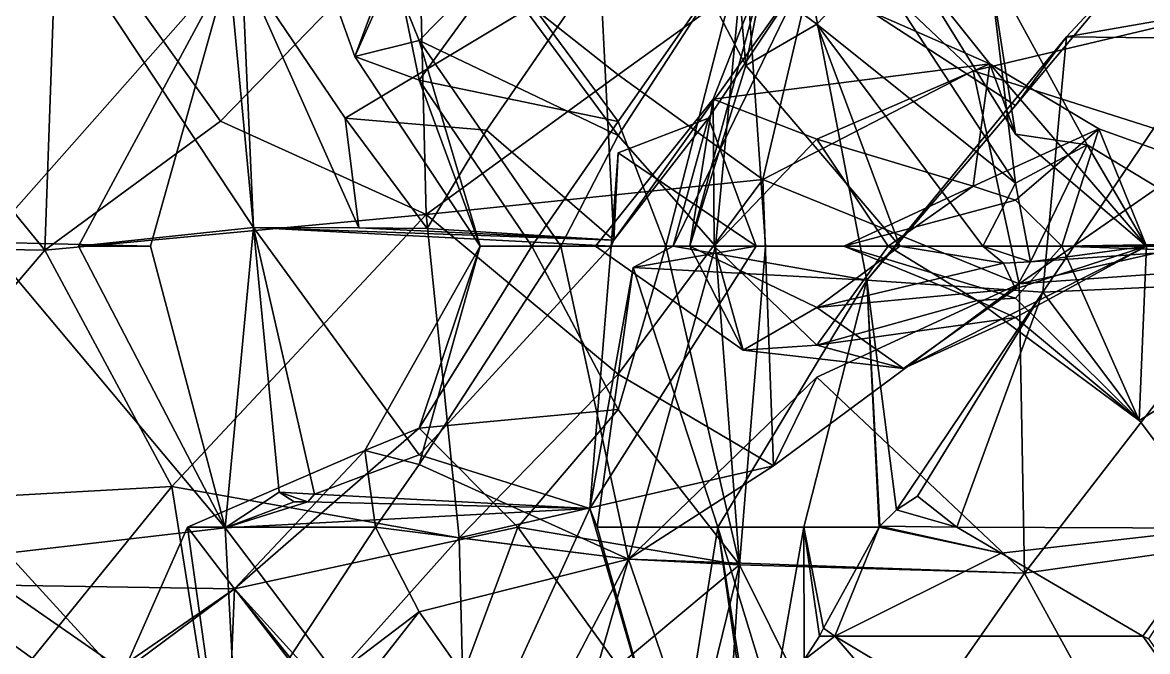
# Model space of a CAD drawing. Extents: x 290083 to 295691, y 4553739 to 4561622.
# Drawn here: x 291684.4 to 291755.7, y 4554070.4 to 4554110.2 of the extents above; entities that cross this region are included whole.
import ezdxf

# ---------------------------------------------------------------- set-up
doc = ezdxf.new("R2010")
doc.units = 0
doc.layers.add('Au_ppm_Pref_-_0_3', color=7, linetype='CONTINUOUS')

msp = doc.modelspace()

# ---------------------------------------------------------------- linework, layer by layer
at = {"layer": 'Au_ppm_Pref_-_0_3'}
for points in [[(291671.638, 4554113.153, 1835.476), (291685.787, 4554095.816, 1834.577), (291686.599, 4554118.479, 1830.605)], [(291686.599, 4554118.479, 1830.605), (291685.787, 4554095.816, 1834.577), (291696.921, 4554103.995, 1831.955)], [(291709.486, 4554116.922, 1830.226), (291686.599, 4554118.479, 1830.605), (291696.921, 4554103.995, 1831.955)], [(291709.486, 4554116.922, 1830.226), (291696.921, 4554103.995, 1831.955), (291709.947, 4554098.067, 1836)], [(291709.486, 4554116.922, 1830.226), (291709.947, 4554098.067, 1836), (291722.12, 4554106.933, 1832.934)], [(291709.486, 4554116.922, 1830.226), (291722.12, 4554106.933, 1832.934), (291735.058, 4554116.257, 1829.519)], [(291731.297, 4554100.288, 1836.762), (291735.058, 4554116.257, 1829.519), (291722.12, 4554106.933, 1832.934)], [(291735.058, 4554116.257, 1829.519), (291731.297, 4554100.288, 1836.762), (291744.636, 4554107.189, 1834.284)], [(291735.058, 4554116.257, 1829.519), (291744.636, 4554107.189, 1834.284), (291758.117, 4554110.361, 1829.191)], [(291714.192, 4554113.885, 1850.867), (291730.143, 4554115.438, 1853.61), (291722.12, 4554103.082, 1850.731)], [(291714.807, 4554113.885, 1855.562), (291722.12, 4554103.968, 1855.703), (291730.143, 4554115.438, 1853.61)], [(291722.12, 4554103.968, 1855.703), (291725.158, 4554096.067, 1854.501), (291730.143, 4554115.438, 1853.61)], [(291730.143, 4554115.438, 1853.61), (291728.295, 4554096.067, 1850.158), (291722.12, 4554103.082, 1850.731)], [(291730.143, 4554115.438, 1853.61), (291725.158, 4554096.067, 1854.501), (291731.463, 4554096.067, 1853.069)], [(291730.143, 4554115.438, 1853.61), (291731.463, 4554096.067, 1853.069), (291728.295, 4554096.067, 1850.158)], [(291697.456, 4554113.77, 1882.608), (291682.033, 4554096.307, 1881.028), (291678.609, 4554113.885, 1879.52)], [(291697.456, 4554113.77, 1882.608), (291692.477, 4554096.067, 1878.922), (291682.033, 4554096.307, 1881.028)], [(291687.92, 4554096.067, 1882.766), (291697.456, 4554113.77, 1882.608), (291699.023, 4554097.245, 1888.107)], [(291697.456, 4554113.77, 1882.608), (291687.92, 4554096.067, 1882.766), (291692.477, 4554096.067, 1878.922)], [(291699.023, 4554097.245, 1888.107), (291688.017, 4554113.885, 1888.705), (291698.281, 4554113.885, 1894.004)], [(291688.017, 4554113.885, 1888.705), (291699.023, 4554097.245, 1888.107), (291697.456, 4554113.77, 1882.608)], [(291698.281, 4554113.885, 1894.004), (291704.826, 4554104.181, 1894.153), (291705.694, 4554097.229, 1892.018)], [(291698.281, 4554113.885, 1894.004), (291705.694, 4554097.229, 1892.018), (291699.023, 4554097.245, 1888.107)], [(291698.281, 4554113.885, 1894.004), (291720.968, 4554113.885, 1894.102), (291704.826, 4554104.181, 1894.153)], [(291708.008, 4554113.885, 1853.782), (291703.362, 4554113.885, 1853.069), (291705.428, 4554108.097, 1853.069)], [(291703.362, 4554113.885, 1853.069), (291707.584, 4554113.885, 1852.156), (291705.428, 4554108.097, 1853.069)], [(291704.826, 4554104.181, 1894.153), (291720.968, 4554113.885, 1894.102), (291713.784, 4554103.427, 1894.201)], [(291708.008, 4554113.885, 1853.782), (291705.428, 4554108.097, 1853.069), (291709.521, 4554106.584, 1855.503)], [(291705.428, 4554108.097, 1853.069), (291707.584, 4554113.885, 1852.156), (291709.521, 4554109.102, 1851.475)], [(291714.192, 4554113.885, 1850.867), (291709.521, 4554109.102, 1851.475), (291707.584, 4554113.885, 1852.156)], [(291714.807, 4554113.885, 1855.562), (291708.008, 4554113.885, 1853.782), (291709.521, 4554106.584, 1855.503)], [(291722.12, 4554103.968, 1855.703), (291714.807, 4554113.885, 1855.562), (291709.521, 4554106.584, 1855.503)], [(291709.521, 4554109.102, 1851.475), (291714.192, 4554113.885, 1850.867), (291722.12, 4554103.082, 1850.731)], [(291713.784, 4554103.427, 1894.201), (291720.968, 4554113.885, 1894.102), (291721.856, 4554096.44, 1888.705)], [(291734.097, 4554113.589, 1889.577), (291721.856, 4554096.44, 1888.705), (291720.968, 4554113.885, 1894.102)], [(291734.097, 4554113.589, 1889.577), (291727.859, 4554104.184, 1888.705), (291721.856, 4554096.44, 1888.705)], [(291734.097, 4554113.589, 1889.577), (291737.889, 4554093.901, 1893.668), (291725.62, 4554096.067, 1888.705)], [(291734.097, 4554113.589, 1889.577), (291725.62, 4554096.067, 1888.705), (291727.859, 4554104.184, 1888.705)], [(291731.488, 4554113.885, 1866.471), (291730.211, 4554107.509, 1864.948), (291726.674, 4554096.067, 1867.095)], [(291731.488, 4554113.885, 1866.471), (291726.674, 4554096.067, 1867.095), (291728.138, 4554105.374, 1870.887)], [(291729.665, 4554113.885, 1862.566), (291730.211, 4554107.509, 1864.948), (291726.901, 4554113.885, 1864.948)], [(291730.211, 4554107.509, 1864.948), (291731.488, 4554113.885, 1866.471), (291726.901, 4554113.885, 1864.948)], [(291745.683, 4554107.628, 1872.202), (291731.488, 4554113.885, 1866.471), (291728.138, 4554105.374, 1870.887)], [(291729.665, 4554113.885, 1862.566), (291734.719, 4554110.129, 1863.696), (291730.211, 4554107.509, 1864.948)], [(291729.665, 4554113.885, 1862.566), (291738.266, 4554113.885, 1863.276), (291734.719, 4554110.129, 1863.696)], [(291745.683, 4554107.628, 1872.202), (291740.687, 4554113.885, 1867.761), (291731.488, 4554113.885, 1866.471)], [(291754.747, 4554113.885, 1891.143), (291747.318, 4554104.973, 1891.674), (291734.097, 4554113.589, 1889.577)], [(291747.318, 4554104.973, 1891.674), (291737.889, 4554093.901, 1893.668), (291734.097, 4554113.589, 1889.577)], [(291747.318, 4554100.056, 1863.618), (291734.719, 4554110.129, 1863.696), (291738.266, 4554113.885, 1863.276)], [(291747.318, 4554100.056, 1863.618), (291738.266, 4554113.885, 1863.276), (291745.634, 4554113.885, 1864.948)], [(291745.683, 4554107.628, 1872.202), (291747.318, 4554103.167, 1867.315), (291740.687, 4554113.885, 1867.761)], [(291747.318, 4554103.167, 1867.315), (291745.634, 4554113.885, 1864.948), (291740.687, 4554113.885, 1867.761)], [(291747.318, 4554103.167, 1867.315), (291751.854, 4554102.482, 1864.948), (291745.634, 4554113.885, 1864.948)], [(291747.318, 4554100.056, 1863.618), (291745.634, 4554113.885, 1864.948), (291751.854, 4554102.482, 1864.948)], [(291750.537, 4554109.333, 1894.645), (291747.318, 4554104.973, 1891.674), (291754.747, 4554113.885, 1891.143)], [(291771.529, 4554113.015, 1893.79), (291750.537, 4554109.333, 1894.645), (291754.747, 4554113.885, 1891.143)], [(291671.638, 4554113.153, 1835.476), (291658.877, 4554096.249, 1832.999), (291685.787, 4554095.816, 1834.577)], [(291750.537, 4554109.333, 1894.645), (291771.529, 4554113.015, 1893.79), (291759.918, 4554109.228, 1899.031)], [(291734.719, 4554110.129, 1863.696), (291739.989, 4554096.067, 1864.948), (291730.211, 4554107.509, 1864.948)], [(291747.318, 4554100.056, 1863.618), (291745.248, 4554096.067, 1863.972), (291734.719, 4554110.129, 1863.696)], [(291734.719, 4554110.129, 1863.696), (291745.248, 4554096.067, 1863.972), (291739.989, 4554096.067, 1864.948)], [(291759.954, 4554102.308, 1835.872), (291758.117, 4554110.361, 1829.191), (291744.636, 4554107.189, 1834.284)], [(291737.889, 4554093.901, 1893.668), (291750.537, 4554109.333, 1894.645), (291749.042, 4554093.141, 1898.796)], [(291747.318, 4554104.973, 1891.674), (291750.537, 4554109.333, 1894.645), (291737.889, 4554093.901, 1893.668)], [(291750.537, 4554109.333, 1894.645), (291759.918, 4554109.228, 1899.031), (291749.042, 4554093.141, 1898.796)], [(291772.455, 4554094.204, 1899.298), (291749.042, 4554093.141, 1898.796), (291759.918, 4554109.228, 1899.031)], [(291709.521, 4554109.102, 1851.475), (291713.389, 4554096.067, 1853.069), (291705.428, 4554108.097, 1853.069)], [(291709.521, 4554109.102, 1851.475), (291718.492, 4554096.067, 1851.359), (291713.389, 4554096.067, 1853.069)], [(291709.521, 4554109.102, 1851.475), (291722.12, 4554103.082, 1850.731), (291718.492, 4554096.067, 1851.359)], [(291709.521, 4554106.584, 1855.503), (291705.428, 4554108.097, 1853.069), (291713.389, 4554096.067, 1853.069)], [(291730.211, 4554107.509, 1864.948), (291739.989, 4554096.067, 1864.948), (291726.674, 4554096.067, 1867.095)], [(291745.683, 4554107.628, 1872.202), (291728.138, 4554105.374, 1870.887), (291734.719, 4554102.846, 1873.147)], [(291747.535, 4554093.667, 1840.569), (291744.636, 4554107.189, 1834.284), (291731.297, 4554100.288, 1836.762)], [(291744.634, 4554099.864, 1876.827), (291745.683, 4554107.628, 1872.202), (291734.719, 4554102.846, 1873.147)], [(291745.683, 4554107.628, 1872.202), (291744.634, 4554099.864, 1876.827), (291752.583, 4554103.513, 1876.827)], [(291744.636, 4554107.189, 1834.284), (291747.535, 4554093.667, 1840.569), (291759.954, 4554102.308, 1835.872)], [(291745.683, 4554107.628, 1872.202), (291752.583, 4554103.513, 1876.827), (291755.621, 4554096.067, 1870.598)], [(291747.318, 4554103.167, 1867.315), (291745.683, 4554107.628, 1872.202), (291755.621, 4554096.067, 1870.598)], [(291722.12, 4554103.968, 1855.703), (291709.521, 4554106.584, 1855.503), (291716.659, 4554096.067, 1855.644)], [(291709.521, 4554106.584, 1855.503), (291713.389, 4554096.067, 1853.069), (291716.659, 4554096.067, 1855.644)], [(291709.947, 4554098.067, 1836), (291731.297, 4554100.288, 1836.762), (291722.12, 4554106.933, 1832.934)], [(291726.674, 4554096.067, 1867.095), (291720.699, 4554096.067, 1870.887), (291728.138, 4554105.374, 1870.887)], [(291720.699, 4554096.067, 1870.887), (291728.205, 4554096.067, 1873.958), (291728.138, 4554105.374, 1870.887)], [(291728.138, 4554105.374, 1870.887), (291728.205, 4554096.067, 1873.958), (291734.719, 4554102.846, 1873.147)], [(291696.921, 4554103.995, 1831.955), (291685.787, 4554095.816, 1834.577), (291709.947, 4554098.067, 1836)], [(291710.024, 4554097.188, 1894.034), (291705.694, 4554097.229, 1892.018), (291704.826, 4554104.181, 1894.153)], [(291713.784, 4554103.427, 1894.201), (291710.024, 4554097.188, 1894.034), (291704.826, 4554104.181, 1894.153)], [(291722.12, 4554103.968, 1855.703), (291716.659, 4554096.067, 1855.644), (291725.158, 4554096.067, 1854.501)], [(291727.859, 4554104.184, 1888.705), (291722.12, 4554101.972, 1886.737), (291721.856, 4554096.44, 1888.705)], [(291727.859, 4554104.184, 1888.705), (291730.883, 4554096.067, 1884.574), (291722.12, 4554101.972, 1886.737)], [(291725.62, 4554096.067, 1888.705), (291730.883, 4554096.067, 1884.574), (291727.859, 4554104.184, 1888.705)], [(291752.583, 4554103.513, 1876.827), (291744.634, 4554099.864, 1876.827), (291747.318, 4554098.984, 1877.799)], [(291752.583, 4554103.513, 1876.827), (291747.318, 4554098.984, 1877.799), (291750.25, 4554096.067, 1878.209)], [(291772.271, 4554096.415, 1876.827), (291752.583, 4554103.513, 1876.827), (291750.25, 4554096.067, 1878.209)], [(291772.271, 4554096.415, 1876.827), (291755.621, 4554096.067, 1870.598), (291752.583, 4554103.513, 1876.827)], [(291713.784, 4554103.427, 1894.201), (291721.856, 4554096.44, 1888.705), (291710.024, 4554097.188, 1894.034)], [(291722.12, 4554103.082, 1850.731), (291728.295, 4554096.067, 1850.158), (291718.492, 4554096.067, 1851.359)], [(291734.719, 4554102.846, 1873.147), (291728.205, 4554096.067, 1873.958), (291739.237, 4554096.067, 1876.827)], [(291734.719, 4554102.846, 1873.147), (291739.237, 4554096.067, 1876.827), (291744.634, 4554099.864, 1876.827)], [(291747.318, 4554103.167, 1867.315), (291755.621, 4554096.067, 1870.598), (291751.854, 4554102.482, 1864.948)], [(291747.318, 4554100.056, 1863.618), (291751.854, 4554102.482, 1864.948), (291748.253, 4554095.065, 1864.443)], [(291759.954, 4554102.308, 1835.872), (291747.535, 4554093.667, 1840.569), (291769.043, 4554098.519, 1841.287)], [(291762.448, 4554096.067, 1864.948), (291748.253, 4554095.065, 1864.443), (291751.854, 4554102.482, 1864.948)], [(291755.621, 4554096.067, 1870.598), (291762.448, 4554096.067, 1864.948), (291751.854, 4554102.482, 1864.948)], [(291721.856, 4554096.44, 1888.705), (291722.12, 4554101.972, 1886.737), (291721.69, 4554096.067, 1888.502)], [(291722.12, 4554101.972, 1886.737), (291730.883, 4554096.067, 1884.574), (291721.69, 4554096.067, 1888.502)], [(291731.297, 4554100.288, 1836.762), (291709.947, 4554098.067, 1836), (291722.12, 4554087.948, 1838.484)], [(291731.974, 4554082.131, 1841.191), (291731.297, 4554100.288, 1836.762), (291722.12, 4554087.948, 1838.484)], [(291731.974, 4554082.131, 1841.191), (291747.535, 4554093.667, 1840.569), (291731.297, 4554100.288, 1836.762)], [(291747.318, 4554100.056, 1863.618), (291748.253, 4554095.065, 1864.443), (291745.248, 4554096.067, 1863.972)], [(291736.422, 4554096.067, 1881.963), (291747.318, 4554098.984, 1877.799), (291744.634, 4554099.864, 1876.827)], [(291736.422, 4554096.067, 1881.963), (291744.634, 4554099.864, 1876.827), (291739.237, 4554096.067, 1876.827)], [(291736.422, 4554096.067, 1881.963), (291750.25, 4554096.067, 1878.209), (291747.318, 4554098.984, 1877.799)], [(291769.043, 4554098.519, 1841.287), (291747.535, 4554093.667, 1840.569), (291762.898, 4554094.778, 1846.729)], [(291709.947, 4554098.067, 1836), (291685.787, 4554095.816, 1834.577), (291693.828, 4554080.822, 1837.567)], [(291693.828, 4554080.822, 1837.567), (291712.058, 4554077.566, 1840.222), (291709.947, 4554098.067, 1836)], [(291709.947, 4554098.067, 1836), (291712.058, 4554077.566, 1840.222), (291722.12, 4554087.948, 1838.484)], [(291697.223, 4554078.197, 1882.189), (291687.92, 4554096.067, 1882.766), (291699.023, 4554097.245, 1888.107)], [(291699.023, 4554097.245, 1888.107), (291700.644, 4554080.457, 1883.85), (291697.223, 4554078.197, 1882.189)], [(291705.694, 4554097.229, 1892.018), (291721.856, 4554096.44, 1888.705), (291699.023, 4554097.245, 1888.107)], [(291700.644, 4554080.457, 1883.85), (291699.023, 4554097.245, 1888.107), (291702.876, 4554080.331, 1884.481)], [(291699.023, 4554097.245, 1888.107), (291709.521, 4554082.839, 1887.175), (291702.876, 4554080.331, 1884.481)], [(291721.856, 4554096.44, 1888.705), (291721.69, 4554096.067, 1888.502), (291699.023, 4554097.245, 1888.107)], [(291721.69, 4554096.067, 1888.502), (291709.521, 4554082.839, 1887.175), (291699.023, 4554097.245, 1888.107)], [(291705.694, 4554097.229, 1892.018), (291710.024, 4554097.188, 1894.034), (291721.856, 4554096.44, 1888.705)], [(291772.271, 4554096.415, 1876.827), (291750.25, 4554096.067, 1878.209), (291772.412, 4554096.067, 1876.876)], [(291772.271, 4554096.415, 1876.827), (291771.707, 4554096.067, 1876.445), (291755.621, 4554096.067, 1870.598)], [(291685.787, 4554095.816, 1834.577), (291658.877, 4554096.249, 1832.999), (291671.956, 4554079.606, 1835.485)], [(291671.956, 4554079.606, 1835.485), (291693.828, 4554080.822, 1837.567), (291685.787, 4554095.816, 1834.577)], [(291697.223, 4554078.197, 1882.189), (291683.4, 4554076.606, 1887.723), (291682.033, 4554096.307, 1881.028)], [(291697.223, 4554078.197, 1882.189), (291682.033, 4554096.307, 1881.028), (291692.477, 4554096.067, 1878.922)], [(291692.477, 4554096.067, 1878.922), (291687.92, 4554096.067, 1882.766), (291697.223, 4554078.197, 1882.189)], [(291709.521, 4554084.516, 1855.158), (291713.389, 4554096.067, 1853.069), (291706.079, 4554083.117, 1853.069)], [(291713.389, 4554096.067, 1853.069), (291709.521, 4554082.22, 1851.746), (291706.079, 4554083.117, 1853.069)], [(291721.69, 4554096.067, 1888.502), (291720.333, 4554079.43, 1883.453), (291709.521, 4554082.839, 1887.175)], [(291709.521, 4554084.516, 1855.158), (291722.12, 4554085.701, 1856.525), (291716.659, 4554096.067, 1855.644)], [(291709.521, 4554084.516, 1855.158), (291716.659, 4554096.067, 1855.644), (291713.389, 4554096.067, 1853.069)], [(291713.389, 4554096.067, 1853.069), (291718.492, 4554096.067, 1851.359), (291709.521, 4554082.22, 1851.746)], [(291718.492, 4554096.067, 1851.359), (291722.773, 4554076.218, 1847.698), (291709.521, 4554082.22, 1851.746)], [(291716.659, 4554096.067, 1855.644), (291722.12, 4554085.701, 1856.525), (291725.158, 4554096.067, 1854.501)], [(291728.295, 4554096.067, 1850.158), (291722.773, 4554076.218, 1847.698), (291718.492, 4554096.067, 1851.359)], [(291723.082, 4554094.707, 1888.705), (291720.333, 4554079.43, 1883.453), (291730.883, 4554096.067, 1884.574)], [(291730.883, 4554096.067, 1884.574), (291720.333, 4554079.43, 1883.453), (291721.69, 4554096.067, 1888.502)], [(291726.674, 4554096.067, 1867.095), (291730.049, 4554089.463, 1870.887), (291720.699, 4554096.067, 1870.887)], [(291730.049, 4554089.463, 1870.887), (291728.205, 4554096.067, 1873.958), (291720.699, 4554096.067, 1870.887)], [(291729.808, 4554075.858, 1852.379), (291725.158, 4554096.067, 1854.501), (291722.12, 4554085.701, 1856.525)], [(291729.808, 4554075.858, 1852.379), (291722.773, 4554076.218, 1847.698), (291728.295, 4554096.067, 1850.158)], [(291737.889, 4554093.901, 1893.668), (291723.082, 4554094.707, 1888.705), (291725.62, 4554096.067, 1888.705)], [(291725.62, 4554096.067, 1888.705), (291723.082, 4554094.707, 1888.705), (291730.883, 4554096.067, 1884.574)], [(291729.808, 4554075.858, 1852.379), (291731.463, 4554096.067, 1853.069), (291725.158, 4554096.067, 1854.501)], [(291726.674, 4554096.067, 1867.095), (291734.719, 4554092.164, 1869.586), (291730.049, 4554089.463, 1870.887)], [(291739.989, 4554096.067, 1864.948), (291734.719, 4554092.164, 1869.586), (291726.674, 4554096.067, 1867.095)], [(291730.049, 4554089.463, 1870.887), (291734.719, 4554089.782, 1872.982), (291728.205, 4554096.067, 1873.958)], [(291734.719, 4554089.782, 1872.982), (291739.237, 4554096.067, 1876.827), (291728.205, 4554096.067, 1873.958)], [(291729.808, 4554075.858, 1852.379), (291728.295, 4554096.067, 1850.158), (291731.463, 4554096.067, 1853.069)], [(291739.989, 4554096.067, 1864.948), (291746.548, 4554094.978, 1864.948), (291734.719, 4554092.164, 1869.586)], [(291734.719, 4554089.782, 1872.982), (291744.877, 4554092.615, 1876.827), (291739.237, 4554096.067, 1876.827)], [(291736.422, 4554096.067, 1881.963), (291744.877, 4554092.615, 1876.827), (291747.318, 4554092.758, 1877.93)], [(291736.422, 4554096.067, 1881.963), (291747.318, 4554092.758, 1877.93), (291750.25, 4554096.067, 1878.209)], [(291736.422, 4554096.067, 1881.963), (291739.237, 4554096.067, 1876.827), (291744.877, 4554092.615, 1876.827)], [(291745.248, 4554096.067, 1863.972), (291746.548, 4554094.978, 1864.948), (291739.989, 4554096.067, 1864.948)], [(291740.208, 4554088.305, 1870.887), (291755.621, 4554096.067, 1870.598), (291747.318, 4554091.542, 1875.318)], [(291747.318, 4554093.359, 1865.851), (291755.621, 4554096.067, 1870.598), (291740.208, 4554088.305, 1870.887)], [(291745.248, 4554096.067, 1863.972), (291748.253, 4554095.065, 1864.443), (291746.548, 4554094.978, 1864.948)], [(291755.143, 4554085.002, 1876.827), (291750.25, 4554096.067, 1878.209), (291747.318, 4554092.758, 1877.93)], [(291755.143, 4554085.002, 1876.827), (291747.318, 4554091.542, 1875.318), (291755.621, 4554096.067, 1870.598)], [(291755.621, 4554096.067, 1870.598), (291747.318, 4554093.359, 1865.851), (291748.253, 4554095.065, 1864.443)], [(291755.621, 4554096.067, 1870.598), (291748.253, 4554095.065, 1864.443), (291762.448, 4554096.067, 1864.948)], [(291771.97, 4554095.294, 1876.827), (291772.412, 4554096.067, 1876.876), (291750.25, 4554096.067, 1878.209)], [(291771.97, 4554095.294, 1876.827), (291750.25, 4554096.067, 1878.209), (291755.143, 4554085.002, 1876.827)], [(291771.97, 4554095.294, 1876.827), (291755.143, 4554085.002, 1876.827), (291755.621, 4554096.067, 1870.598)], [(291771.97, 4554095.294, 1876.827), (291755.621, 4554096.067, 1870.598), (291771.707, 4554096.067, 1876.445)], [(291747.318, 4554093.359, 1865.851), (291734.719, 4554092.164, 1869.586), (291746.548, 4554094.978, 1864.948)], [(291748.253, 4554095.065, 1864.443), (291747.318, 4554093.359, 1865.851), (291746.548, 4554094.978, 1864.948)], [(291723.082, 4554094.707, 1888.705), (291720.805, 4554078.249, 1888.705), (291720.333, 4554079.43, 1883.453)], [(291728.443, 4554078.249, 1891.664), (291720.805, 4554078.249, 1888.705), (291723.082, 4554094.707, 1888.705)], [(291737.889, 4554093.901, 1893.668), (291728.443, 4554078.249, 1891.664), (291723.082, 4554094.707, 1888.705)], [(291747.877, 4554075.332, 1846.435), (291762.898, 4554094.778, 1846.729), (291747.535, 4554093.667, 1840.569)], [(291763.128, 4554077.488, 1852.578), (291762.898, 4554094.778, 1846.729), (291747.877, 4554075.332, 1846.435)], [(291737.889, 4554093.901, 1893.668), (291733.884, 4554078.249, 1894.645), (291728.443, 4554078.249, 1891.664)], [(291734.719, 4554087.763, 1844.362), (291747.535, 4554093.667, 1840.569), (291731.974, 4554082.131, 1841.191)], [(291737.889, 4554093.901, 1893.668), (291738.66, 4554078.249, 1897.421), (291733.884, 4554078.249, 1894.645)], [(291734.719, 4554087.763, 1844.362), (291747.877, 4554075.332, 1846.435), (291747.535, 4554093.667, 1840.569)], [(291737.889, 4554093.901, 1893.668), (291739.76, 4554079.34, 1897.83), (291738.713, 4554078.302, 1897.44)], [(291737.889, 4554093.901, 1893.668), (291738.713, 4554078.302, 1897.44), (291738.66, 4554078.249, 1897.421)], [(291737.889, 4554093.901, 1893.668), (291749.042, 4554093.141, 1898.796), (291739.76, 4554079.34, 1897.83)], [(291772.455, 4554094.204, 1899.298), (291760.305, 4554078.189, 1898.338), (291749.042, 4554093.141, 1898.796)], [(291747.318, 4554093.359, 1865.851), (291740.208, 4554088.305, 1870.887), (291734.719, 4554092.164, 1869.586)], [(291739.76, 4554079.34, 1897.83), (291749.042, 4554093.141, 1898.796), (291741.102, 4554080.208, 1898.228)], [(291749.042, 4554093.141, 1898.796), (291743.581, 4554078.239, 1898.177), (291741.102, 4554080.208, 1898.228)], [(291749.042, 4554093.141, 1898.796), (291760.305, 4554078.189, 1898.338), (291743.581, 4554078.239, 1898.177)], [(291730.049, 4554089.463, 1870.887), (291734.719, 4554092.164, 1869.586), (291740.208, 4554088.305, 1870.887)], [(291734.719, 4554089.782, 1872.982), (291747.318, 4554091.542, 1875.318), (291744.877, 4554092.615, 1876.827)], [(291755.143, 4554085.002, 1876.827), (291747.318, 4554092.758, 1877.93), (291744.877, 4554092.615, 1876.827)], [(291755.143, 4554085.002, 1876.827), (291744.877, 4554092.615, 1876.827), (291747.318, 4554091.542, 1875.318)], [(291734.719, 4554089.782, 1872.982), (291740.208, 4554088.305, 1870.887), (291747.318, 4554091.542, 1875.318)], [(291740.208, 4554088.305, 1870.887), (291734.719, 4554089.782, 1872.982), (291730.049, 4554089.463, 1870.887)], [(291731.974, 4554082.131, 1841.191), (291722.12, 4554087.948, 1838.484), (291712.058, 4554077.566, 1840.222)], [(291734.719, 4554087.763, 1844.362), (291731.974, 4554082.131, 1841.191), (291722.773, 4554076.218, 1847.698)], [(291734.719, 4554087.763, 1844.362), (291722.773, 4554076.218, 1847.698), (291747.877, 4554075.332, 1846.435)], [(291709.521, 4554084.516, 1855.158), (291715.777, 4554078.249, 1856.019), (291722.12, 4554085.701, 1856.525)], [(291715.777, 4554078.249, 1856.019), (291729.808, 4554075.858, 1852.379), (291722.12, 4554085.701, 1856.525)], [(291709.521, 4554084.516, 1855.158), (291706.079, 4554083.117, 1853.069), (291697.807, 4554074.327, 1857.283)], [(291709.521, 4554084.516, 1855.158), (291697.807, 4554074.327, 1857.283), (291715.777, 4554078.249, 1856.019)], [(291694.84, 4554078.249, 1853.069), (291697.807, 4554074.327, 1857.283), (291706.079, 4554083.117, 1853.069)], [(291706.079, 4554083.117, 1853.069), (291706.743, 4554078.249, 1851.76), (291694.84, 4554078.249, 1853.069)], [(291709.521, 4554082.839, 1887.175), (291720.333, 4554079.43, 1883.453), (291702.876, 4554080.331, 1884.481)], [(291706.079, 4554083.117, 1853.069), (291709.521, 4554082.22, 1851.746), (291706.743, 4554078.249, 1851.76)], [(291709.521, 4554082.22, 1851.746), (291722.773, 4554076.218, 1847.698), (291706.743, 4554078.249, 1851.76)], [(291722.773, 4554076.218, 1847.698), (291731.974, 4554082.131, 1841.191), (291712.058, 4554077.566, 1840.222)], [(291693.828, 4554080.822, 1837.567), (291671.956, 4554079.606, 1835.485), (291684.322, 4554069.099, 1838.141)], [(291697.018, 4554060.752, 1841.439), (291693.828, 4554080.822, 1837.567), (291684.322, 4554069.099, 1838.141)], [(291697.018, 4554060.752, 1841.439), (291712.058, 4554077.566, 1840.222), (291693.828, 4554080.822, 1837.567)], [(291700.644, 4554080.457, 1883.85), (291701.596, 4554079.848, 1883.962), (291697.223, 4554078.197, 1882.189)], [(291702.456, 4554079.856, 1883.969), (291700.644, 4554080.457, 1883.85), (291702.876, 4554080.331, 1884.481)], [(291702.456, 4554079.856, 1883.969), (291701.596, 4554079.848, 1883.962), (291700.644, 4554080.457, 1883.85)], [(291702.876, 4554080.331, 1884.481), (291720.333, 4554079.43, 1883.453), (291702.456, 4554079.856, 1883.969)], [(291739.76, 4554079.34, 1897.83), (291741.102, 4554080.208, 1898.228), (291743.581, 4554078.239, 1898.177)], [(291701.596, 4554079.848, 1883.962), (291702.456, 4554079.856, 1883.969), (291697.223, 4554078.197, 1882.189)], [(291702.456, 4554079.856, 1883.969), (291720.333, 4554079.43, 1883.453), (291697.223, 4554078.197, 1882.189)], [(291711.265, 4554059.597, 1885.122), (291697.223, 4554078.197, 1882.189), (291720.333, 4554079.43, 1883.453)], [(291720.333, 4554079.43, 1883.453), (291725.671, 4554060.974, 1887.795), (291711.265, 4554059.597, 1885.122)], [(291725.671, 4554060.974, 1887.795), (291720.333, 4554079.43, 1883.453), (291720.805, 4554078.249, 1888.705)], [(291739.76, 4554079.34, 1897.83), (291743.581, 4554078.239, 1898.177), (291738.713, 4554078.302, 1897.44)], [(291698.162, 4554060.431, 1886.688), (291683.4, 4554076.606, 1887.723), (291697.223, 4554078.197, 1882.189)], [(291690.786, 4554069.108, 1853.069), (291697.807, 4554074.327, 1857.283), (291694.84, 4554078.249, 1853.069)], [(291696.921, 4554063.305, 1852.111), (291690.786, 4554069.108, 1853.069), (291694.84, 4554078.249, 1853.069)], [(291696.921, 4554063.305, 1852.111), (291694.84, 4554078.249, 1853.069), (291706.743, 4554078.249, 1851.76)], [(291696.921, 4554063.305, 1852.111), (291706.743, 4554078.249, 1851.76), (291709.521, 4554072.876, 1851.278)], [(291711.265, 4554059.597, 1885.122), (291698.162, 4554060.431, 1886.688), (291697.223, 4554078.197, 1882.189)], [(291709.521, 4554061.428, 1858.676), (291715.777, 4554078.249, 1856.019), (291697.807, 4554074.327, 1857.283)], [(291722.773, 4554076.218, 1847.698), (291709.521, 4554072.876, 1851.278), (291706.743, 4554078.249, 1851.76)], [(291722.12, 4554069.433, 1856.07), (291715.777, 4554078.249, 1856.019), (291709.521, 4554061.428, 1858.676)], [(291722.12, 4554069.433, 1856.07), (291729.808, 4554075.858, 1852.379), (291715.777, 4554078.249, 1856.019)], [(291725.671, 4554060.974, 1887.795), (291720.805, 4554078.249, 1888.705), (291728.443, 4554078.249, 1891.664)], [(291728.443, 4554078.249, 1891.664), (291730.969, 4554060.487, 1892.364), (291725.671, 4554060.974, 1887.795)], [(291728.443, 4554078.249, 1891.664), (291730.887, 4554062.696, 1892.48), (291730.969, 4554060.487, 1892.364)], [(291728.443, 4554078.249, 1891.664), (291731.907, 4554066.914, 1893.723), (291730.887, 4554062.696, 1892.48)], [(291733.884, 4554078.249, 1894.645), (291731.907, 4554066.914, 1893.723), (291728.443, 4554078.249, 1891.664)], [(291733.884, 4554078.249, 1894.645), (291733.917, 4554069.828, 1894.782), (291731.907, 4554066.914, 1893.723)], [(291733.917, 4554069.828, 1894.782), (291733.884, 4554078.249, 1894.645), (291734.877, 4554071.337, 1895.319)], [(291733.884, 4554078.249, 1894.645), (291738.66, 4554078.249, 1897.421), (291735.149, 4554071.835, 1895.47)], [(291733.884, 4554078.249, 1894.645), (291735.149, 4554071.835, 1895.47), (291734.877, 4554071.337, 1895.319)], [(291738.66, 4554078.249, 1897.421), (291735.859, 4554071.337, 1895.47), (291735.149, 4554071.835, 1895.47)], [(291746.401, 4554076.59, 1898.25), (291735.859, 4554071.337, 1895.47), (291738.66, 4554078.249, 1897.421)], [(291738.713, 4554078.302, 1897.44), (291746.401, 4554076.59, 1898.25), (291738.66, 4554078.249, 1897.421)], [(291738.713, 4554078.302, 1897.44), (291743.581, 4554078.239, 1898.177), (291746.401, 4554076.59, 1898.25)], [(291743.581, 4554078.239, 1898.177), (291760.305, 4554078.189, 1898.338), (291746.401, 4554076.59, 1898.25)], [(291746.401, 4554076.59, 1898.25), (291760.305, 4554078.189, 1898.338), (291755.39, 4554071.337, 1898.482)], [(291755.39, 4554071.337, 1898.482), (291760.305, 4554078.189, 1898.338), (291755.73, 4554071.165, 1898.49)], [(291697.018, 4554060.752, 1841.439), (291712.585, 4554056.755, 1844.46), (291712.058, 4554077.566, 1840.222)], [(291722.773, 4554076.218, 1847.698), (291712.058, 4554077.566, 1840.222), (291712.585, 4554056.755, 1844.46)], [(291763.128, 4554077.488, 1852.578), (291747.877, 4554075.332, 1846.435), (291756.064, 4554060.431, 1848.947)], [(291698.162, 4554060.431, 1886.688), (291683.043, 4554071.337, 1887.86), (291683.4, 4554076.606, 1887.723)], [(291735.859, 4554071.337, 1895.47), (291746.401, 4554076.59, 1898.25), (291755.39, 4554071.337, 1898.482)], [(291718.229, 4554060.431, 1851.235), (291709.521, 4554072.876, 1851.278), (291722.773, 4554076.218, 1847.698)], [(291728.216, 4554060.431, 1847.13), (291722.773, 4554076.218, 1847.698), (291712.585, 4554056.755, 1844.46)], [(291718.229, 4554060.431, 1851.235), (291722.773, 4554076.218, 1847.698), (291728.216, 4554060.431, 1847.13)], [(291729.808, 4554075.858, 1852.379), (291722.12, 4554069.433, 1856.07), (291726.043, 4554060.431, 1854.919)], [(291729.808, 4554075.858, 1852.379), (291747.877, 4554075.332, 1846.435), (291722.773, 4554076.218, 1847.698)], [(291729.808, 4554075.858, 1852.379), (291726.043, 4554060.431, 1854.919), (291728.829, 4554060.431, 1853.069)], [(291737.494, 4554060.431, 1848.438), (291729.808, 4554075.858, 1852.379), (291728.829, 4554060.431, 1853.069)], [(291729.808, 4554075.858, 1852.379), (291737.494, 4554060.431, 1848.438), (291747.877, 4554075.332, 1846.435)], [(291737.494, 4554060.431, 1848.438), (291756.064, 4554060.431, 1848.947), (291747.877, 4554075.332, 1846.435)], [(291690.786, 4554069.108, 1853.069), (291678.997, 4554060.431, 1849.64), (291682.947, 4554074.56, 1853.651)], [(291697.807, 4554074.327, 1857.283), (291682.947, 4554074.56, 1853.651), (291681.253, 4554062.951, 1859.736)], [(291697.02, 4554055.229, 1863.26), (291697.807, 4554074.327, 1857.283), (291681.253, 4554062.951, 1859.736)], [(291690.786, 4554069.108, 1853.069), (291682.947, 4554074.56, 1853.651), (291697.807, 4554074.327, 1857.283)], [(291709.023, 4554060.431, 1859.009), (291697.807, 4554074.327, 1857.283), (291697.02, 4554055.229, 1863.26)], [(291708.511, 4554060.431, 1858.533), (291709.521, 4554061.428, 1858.676), (291697.807, 4554074.327, 1857.283)], [(291708.511, 4554060.431, 1858.533), (291697.807, 4554074.327, 1857.283), (291709.023, 4554060.431, 1859.009)], [(291696.921, 4554063.305, 1852.111), (291709.521, 4554072.876, 1851.278), (291699.781, 4554060.431, 1851.721)], [(291699.781, 4554060.431, 1851.721), (291709.521, 4554072.876, 1851.278), (291718.229, 4554060.431, 1851.235)], [(291735.859, 4554071.337, 1895.47), (291734.877, 4554071.337, 1895.319), (291735.149, 4554071.835, 1895.47)], [(291670, 4554071.337, 1886.038), (291686.179, 4554058.496, 1887.632), (291672.188, 4554057.318, 1887.272)], [(291683.043, 4554071.337, 1887.86), (291686.419, 4554060.452, 1887.767), (291670, 4554071.337, 1886.038)], [(291670, 4554071.337, 1886.038), (291686.419, 4554060.452, 1887.767), (291686.179, 4554058.496, 1887.632)], [(291698.162, 4554060.431, 1886.688), (291686.419, 4554060.452, 1887.767), (291683.043, 4554071.337, 1887.86)], [(291735.859, 4554071.337, 1895.47), (291733.917, 4554069.828, 1894.782), (291734.877, 4554071.337, 1895.319)], [(291735.859, 4554071.337, 1895.47), (291770, 4554031.652, 1890.52), (291733.917, 4554069.828, 1894.782)], [(291770, 4554050.886, 1895.47), (291735.859, 4554071.337, 1895.47), (291755.39, 4554071.337, 1898.482)], [(291735.859, 4554071.337, 1895.47), (291770, 4554050.886, 1895.47), (291770, 4554031.652, 1890.52)], [(291770, 4554050.886, 1895.47), (291755.39, 4554071.337, 1898.482), (291755.73, 4554071.165, 1898.49)]]:
    msp.add_3dface(points, dxfattribs=at)

doc.saveas('drawing.dxf')
